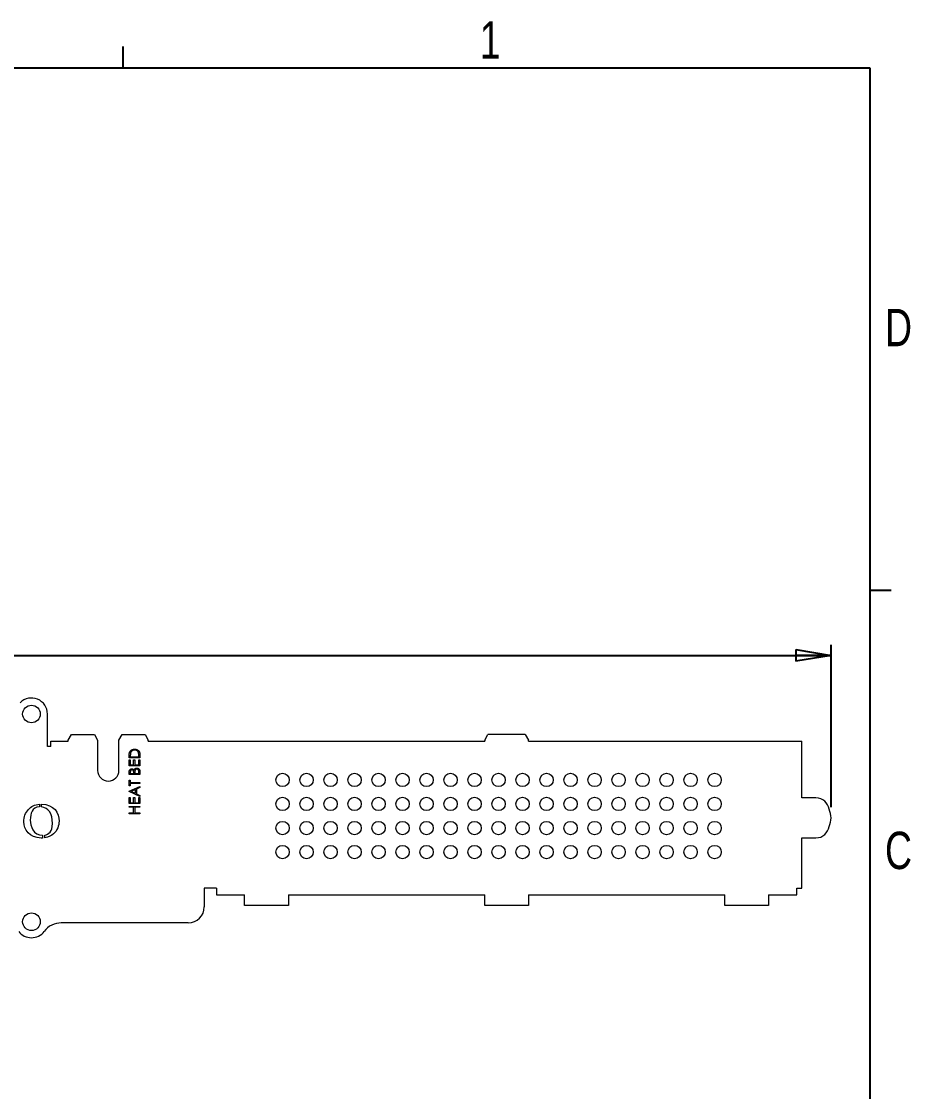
# Model space of a CAD drawing. Header units: millimetres. Extents: x 5 to 292, y 3 to 208.
# Drawn here: x 209 to 292.3, y 107 to 207.3 of the extents above; entities that cross this region are included whole.
import ezdxf

# ---------------------------------------------------------------- set-up
doc = ezdxf.new("R2010")
doc.units = ezdxf.units.MM
doc.layers.add('DIMENSIONS', color=179, linetype='Continuous')
doc.layers.add('FORMAT', color=7, linetype='Continuous')
doc.styles.add('SLDTEXTSTYLE1', font='TXT', dxfattribs={"width": 0.75})
doc.dimstyles.new('SLDDIMSTYLE1', dxfattribs={"dimtxt": 3.5, "dimasz": 3.302, "dimexe": 0, "dimexo": 0.0625, "dimgap": 0.875, "dimtad": 2, "dimlfac": 2, "dimrnd": 1e-09, "dimzin": 12, "dimdsep": 46, "dimtxsty": 'SLDTEXTSTYLE1', "dimblk1": 'CLOSED', "dimblk2": 'CLOSED', "dimsah": 1, "dimcen": 0.09, "dimadec": 0, "dimazin": 3, "dimtfac": 1, "dimtofl": 0, "dimtmove": 0, "dimatfit": 3, "dimldrblk": 'CLOSED', "dimfxl": 1, "dimfrac": 2, "dimtolj": 1, "dimtzin": 12, "dimarcsym": 0})

# ---------------------------------------------------------------- blocks, each defined once
blk = doc.blocks.new('_CLOSED')
at = {"color": 0, "linetype": 'ByBlock', "lineweight": -2}
for p, q in [((-1, 0.166667), (0, 0)), ((-1, 0.166667), (-1, -0.166667)), ((0, 0), (-1, -0.166667)), ((0, 0), (-1, 0))]:
    blk.add_line(p, q, dxfattribs=at)
blk = doc.blocks.new('_D_1')
at = {"layer": 'DIMENSIONS'}
for p, q in [((16.75, 136.7), (16.75, 148.92)), ((284.86, 133.7), (284.86, 148.92)), ((16.75, 147.92), (284.86, 147.92))]:
    blk.add_line(p, q, dxfattribs=at)
at = {"layer": 'DIMENSIONS', "xscale": 3.302, "yscale": 3.302}
for p, rotation in [((16.75, 147.92, -27.85), 180), ((284.86, 147.92, -27.85), 360)]:
    blk.add_blockref('_CLOSED', p, dxfattribs=dict(at, rotation=rotation))
at = {"layer": 'DIMENSIONS', "insert": (153.22, 152.43), "char_height": 3.5, "attachment_point": 1, "style": 'SLDTEXTSTYLE1'}
blk.add_mtext('536.22', dxfattribs=at)

msp = doc.modelspace()

# ---------------------------------------------------------------- linework, layer by layer
at = {"color": 7, "linetype": 'Continuous', "lineweight": 15}
for p, q in [((211.4168, 139.3991), (211.4168, 142.4311)), ((213.3668, 139.9795), (213.6668, 140.4991)), ((213.6668, 140.4991), (215.8168, 140.4991)), ((215.8168, 140.4991), (216.1168, 139.9795)), ((218.1168, 139.9795), (218.4168, 140.4991)), ((218.4168, 140.4991), (220.5668, 140.4991)), ((220.5668, 140.4991), (220.8668, 139.9795)), ((252.3988, 139.9795), (252.6988, 140.4991)), ((256.1988, 140.4991), (252.6988, 140.4991)), ((256.1988, 140.4991), (256.4988, 139.9795)), ((211.7168, 139.3991), (211.7168, 139.8991)), ((211.7168, 139.8991), (213.3668, 139.8991)), ((213.3668, 139.8991), (213.3668, 139.9795)), ((216.1168, 139.9795), (216.1168, 137.1491)), ((218.1168, 137.1491), (218.1168, 139.9795)), ((220.8668, 139.8991), (220.8668, 139.9795)), ((220.8668, 139.8991), (252.3988, 139.8991)), ((252.3988, 139.9795), (252.3988, 139.8991)), ((256.4988, 139.8991), (256.4988, 139.9795)), ((256.4988, 139.8991), (282.1238, 139.8991)), ((282.1238, 134.5741), (282.1238, 139.8991)), ((211.7168, 139.3991), (211.4168, 139.3991)), ((219.0773, 138.3157), (219.0773, 138.5176)), ((219.1799, 138.4758), (219.1799, 138.4054)), ((219.9748, 138.4054), (219.9748, 138.5202)), ((220.0773, 138.6256), (220.0773, 138.3157)), ((220.0773, 138.3157), (219.0773, 138.3157)), ((219.0773, 138.1362), (219.1799, 138.1362)), ((219.0773, 137.5721), (219.0773, 138.1362)), ((220.0773, 137.5721), (219.0773, 137.5721)), ((219.1799, 138.4054), (219.9748, 138.4054)), ((219.1799, 138.1362), (219.1799, 137.6619)), ((219.1799, 137.6619), (219.4876, 137.6619)), ((219.4876, 138.1362), (219.5901, 138.1362)), ((219.4876, 137.6619), (219.4876, 138.1362)), ((219.5901, 138.1362), (219.5901, 137.6619)), ((219.5901, 137.6619), (219.9748, 137.6619)), ((219.9748, 138.1362), (220.0773, 138.1362)), ((219.9748, 137.6619), (219.9748, 138.1362)), ((220.0773, 138.1362), (220.0773, 137.5721)), ((219.0773, 136.7772), (219.0773, 136.9724)), ((220.0773, 136.7772), (219.0773, 136.7772)), ((219.1799, 136.9888), (219.1799, 136.867)), ((219.1799, 136.867), (219.5004, 136.867)), ((219.5004, 136.867), (219.5004, 136.9273)), ((219.603, 136.9265), (219.603, 136.867)), ((219.603, 136.867), (219.9748, 136.867)), ((219.9748, 136.867), (219.9748, 136.9948)), ((220.0773, 137.0477), (220.0773, 136.7772)), ((219.0773, 136.2388), (219.1799, 136.2388)), ((219.0773, 135.7131), (219.0773, 136.2388)), ((219.1799, 135.7131), (219.0773, 135.7131)), ((219.0773, 135.1875), (220.0773, 135.649)), ((219.1799, 136.2388), (219.1799, 136.0208)), ((219.1799, 136.0208), (220.0773, 136.0208)), ((220.0773, 135.9311), (219.1799, 135.9311)), ((219.1799, 135.9311), (219.1799, 135.7131)), ((220.0773, 135.5515), (219.7568, 135.4036)), ((219.7568, 135.4036), (219.7568, 134.9503)), ((220.0773, 136.0208), (220.0773, 135.9311)), ((220.0773, 135.649), (220.0773, 135.5515)), ((219.0773, 135.1747), (219.0773, 135.1875)), ((220.0773, 134.7003), (219.0773, 135.1747)), ((219.0773, 134.5978), (219.1799, 134.5978)), ((219.0773, 134.0336), (219.0773, 134.5978)), ((219.1799, 134.5978), (219.1799, 134.1234)), ((219.6542, 135.3564), (219.2722, 135.1801)), ((219.2722, 135.1801), (219.6542, 134.999)), ((219.4876, 134.5978), (219.5901, 134.5978)), ((219.4876, 134.1234), (219.4876, 134.5978)), ((219.5901, 134.5978), (219.5901, 134.1234)), ((219.6542, 134.999), (219.6542, 135.3564)), ((219.7568, 134.9503), (220.0773, 134.7983)), ((219.9748, 134.5978), (220.0773, 134.5978)), ((219.9748, 134.1234), (219.9748, 134.5978)), ((220.0773, 134.7983), (220.0773, 134.7003)), ((220.0773, 134.5978), (220.0773, 134.0336)), ((283.4434, 134.5741), (282.1238, 134.5741)), ((210.6643, 133.977), (210.6643, 133.7239)), ((210.8524, 133.7197), (210.8524, 133.9858)), ((220.0773, 134.0336), (219.0773, 134.0336)), ((219.0773, 133.7772), (220.0773, 133.7772)), ((219.0773, 133.6875), (219.0773, 133.7772)), ((219.4876, 133.6875), (219.0773, 133.6875)), ((219.1799, 134.1234), (219.4876, 134.1234)), ((219.4876, 133.1747), (219.4876, 133.6875)), ((219.5901, 134.1234), (219.9748, 134.1234)), ((219.5901, 133.6875), (219.5901, 133.1747)), ((220.0773, 133.6875), (219.5901, 133.6875)), ((220.0773, 133.7772), (220.0773, 133.6875)), ((219.0773, 133.1747), (219.4876, 133.1747)), ((219.0773, 133.0849), (219.0773, 133.1747)), ((220.0773, 133.0849), (219.0773, 133.0849)), ((219.5901, 133.1747), (220.0773, 133.1747)), ((220.0773, 133.1747), (220.0773, 133.0849)), ((210.954, 131.0695), (210.954, 130.8119)), ((211.1635, 130.8326), (211.1635, 131.0875)), ((282.1238, 130.8241), (283.4434, 130.8241)), ((282.1238, 126.0991), (282.1238, 130.8241)), ((227.2488, 126.0991), (226.1168, 126.0991)), ((226.1168, 126.0991), (226.1168, 124.3579)), ((227.2488, 126.0991), (227.2488, 125.4991)), ((227.2488, 125.4991), (229.8988, 125.4991)), ((229.8988, 124.4991), (229.8988, 125.4991)), ((233.9988, 125.4991), (252.3988, 125.4991)), ((233.9988, 125.4991), (233.9988, 124.4991)), ((252.3988, 124.4991), (252.3988, 125.4991)), ((256.4988, 125.4991), (274.8988, 125.4991)), ((256.4988, 125.4991), (256.4988, 124.4991)), ((274.8988, 124.4991), (274.8988, 125.4991)), ((278.9988, 125.4991), (281.6488, 125.4991)), ((278.9988, 125.4991), (278.9988, 124.4991)), ((281.6488, 126.0991), (282.1238, 126.0991)), ((281.6488, 125.4991), (281.6488, 126.0991)), ((233.9988, 124.4991), (229.8988, 124.4991)), ((256.4988, 124.4991), (252.3988, 124.4991)), ((278.9988, 124.4991), (274.8988, 124.4991)), ((224.6168, 122.8579), (212.7099, 122.8579))]:
    msp.add_line(p, q, dxfattribs=at)
for centre, radius in [((209.9168, 142.4311), 0.8252), ((233.4488, 136.2491), 0.625), ((235.6988, 136.2491), 0.625), ((237.9488, 136.2491), 0.625), ((240.1988, 136.2491), 0.625), ((242.4488, 136.2491), 0.625), ((244.6988, 136.2491), 0.625), ((246.9488, 136.2491), 0.625), ((249.1988, 136.2491), 0.625), ((251.4488, 136.2491), 0.625), ((253.6988, 136.2491), 0.625), ((255.9488, 136.2491), 0.625), ((258.1988, 136.2491), 0.625), ((260.4488, 136.2491), 0.625), ((262.6988, 136.2491), 0.625), ((264.9488, 136.2491), 0.625), ((267.1988, 136.2491), 0.625), ((269.4488, 136.2491), 0.625), ((271.6988, 136.2491), 0.625), ((273.9488, 136.2491), 0.625), ((233.4488, 133.9991), 0.625), ((235.6988, 133.9991), 0.625), ((237.9488, 133.9991), 0.625), ((240.1988, 133.9991), 0.625), ((242.4488, 133.9991), 0.625), ((244.6988, 133.9991), 0.625), ((246.9488, 133.9991), 0.625), ((249.1988, 133.9991), 0.625), ((251.4488, 133.9991), 0.625), ((253.6988, 133.9991), 0.625), ((255.9488, 133.9991), 0.625), ((258.1988, 133.9991), 0.625), ((260.4488, 133.9991), 0.625), ((262.6988, 133.9991), 0.625), ((264.9488, 133.9991), 0.625), ((267.1988, 133.9991), 0.625), ((269.4488, 133.9991), 0.625), ((271.6988, 133.9991), 0.625), ((273.9488, 133.9991), 0.625), ((233.4488, 131.7491), 0.625), ((235.6988, 131.7491), 0.625), ((237.9488, 131.7491), 0.625), ((240.1988, 131.7491), 0.625), ((242.4488, 131.7491), 0.625), ((244.6988, 131.7491), 0.625), ((246.9488, 131.7491), 0.625), ((249.1988, 131.7491), 0.625), ((251.4488, 131.7491), 0.625), ((253.6988, 131.7491), 0.625), ((255.9488, 131.7491), 0.625), ((258.1988, 131.7491), 0.625), ((260.4488, 131.7491), 0.625), ((262.6988, 131.7491), 0.625), ((264.9488, 131.7491), 0.625), ((267.1988, 131.7491), 0.625), ((269.4488, 131.7491), 0.625), ((271.6988, 131.7491), 0.625), ((273.9488, 131.7491), 0.625), ((233.4488, 129.4991), 0.625), ((235.6988, 129.4991), 0.625), ((237.9488, 129.4991), 0.625), ((240.1988, 129.4991), 0.625), ((242.4488, 129.4991), 0.625), ((244.6988, 129.4991), 0.625), ((246.9488, 129.4991), 0.625), ((249.1988, 129.4991), 0.625), ((251.4488, 129.4991), 0.625), ((253.6988, 129.4991), 0.625), ((255.9488, 129.4991), 0.625), ((258.1988, 129.4991), 0.625), ((260.4488, 129.4991), 0.625), ((262.6988, 129.4991), 0.625), ((264.9488, 129.4991), 0.625), ((267.1988, 129.4991), 0.625), ((269.4488, 129.4991), 0.625), ((271.6988, 129.4991), 0.625), ((273.9488, 129.4991), 0.625), ((209.9168, 122.9671), 0.8252)]:
    msp.add_circle(centre, radius, dxfattribs=at)
for centre, radius, start, end in [((209.9168, 142.4311), 1.5, 0, 135.037058), ((217.1168, 137.1491), 1, 180, 360), ((283.4434, 133.3241), 1.25, 8.141341, 90), ((282.9808, 132.6991), 1.8797, 334.74318, 25.25682), ((283.4434, 132.0741), 1.25, 270, 351.858659), ((224.6168, 124.3579), 1.5, 270, 360), ((212.7099, 120.8579), 2, 90, 142.941534), ((209.9168, 122.9671), 1.5, 217.058466, 322.941534)]:
    msp.add_arc(centre, radius, start, end, dxfattribs=at)
for points, knots in [([(219.0773, 138.5176), (219.0774, 138.5352), (219.0777, 138.5691), (219.0792, 138.6181), (219.082, 138.6635), (219.086, 138.7051), (219.0909, 138.7429), (219.097, 138.777), (219.1043, 138.8074), (219.1105, 138.8261), (219.1134, 138.8349)], [0, 0, 0, 0, 0.16428922, 0.31740591, 0.45884361, 0.58936654, 0.70783132, 0.81577003, 0.9128799, 1, 1, 1, 1]), ([(219.1134, 138.8349), (219.1178, 138.8465), (219.1265, 138.8694), (219.1429, 138.902), (219.1616, 138.9326), (219.1824, 138.9615), (219.2061, 138.9881), (219.2315, 139.0132), (219.2597, 139.0359), (219.29, 139.0568), (219.3221, 139.0756), (219.3559, 139.0919), (219.3913, 139.1054), (219.4281, 139.1167), (219.4664, 139.1256), (219.5063, 139.1316), (219.5477, 139.1356), (219.5757, 139.136), (219.5899, 139.1362)], [0, 0, 0, 0, 0.06154497, 0.1216943, 0.18115486, 0.23987539, 0.29870194, 0.35764742, 0.41760484, 0.47849404, 0.54040705, 0.60234499, 0.66500433, 0.72855931, 0.79365054, 0.86053427, 0.92923596, 1, 1, 1, 1]), ([(219.2079, 138.783), (219.2056, 138.7747), (219.2007, 138.7568), (219.1953, 138.7277), (219.1906, 138.695), (219.1865, 138.6584), (219.1837, 138.6181), (219.1815, 138.5741), (219.18, 138.5262), (219.1799, 138.493), (219.1799, 138.4758)], [0, 0, 0, 0, 0.08431862, 0.17928451, 0.28658253, 0.40511148, 0.53559287, 0.67819021, 0.83297584, 1, 1, 1, 1]), ([(219.5897, 139.0465), (219.578, 139.0463), (219.5551, 139.046), (219.5214, 139.0424), (219.4889, 139.0371), (219.4578, 139.0295), (219.4279, 139.0197), (219.3994, 139.0075), (219.3719, 138.9936), (219.3462, 138.9771), (219.3219, 138.959), (219.2996, 138.9389), (219.2794, 138.9171), (219.2608, 138.8939), (219.2446, 138.8686), (219.2301, 138.8418), (219.2178, 138.8131), (219.2113, 138.7932), (219.2079, 138.783)], [0, 0, 0, 0, 0.07015118, 0.13781261, 0.20322625, 0.26717406, 0.330024, 0.39179427, 0.4530844, 0.51433391, 0.57499999, 0.63486548, 0.69411632, 0.75344162, 0.8131258, 0.87407969, 0.93600701, 1, 1, 1, 1]), ([(219.9493, 138.8061), (219.9461, 138.8152), (219.9397, 138.8333), (219.9282, 138.8592), (219.9144, 138.8834), (219.8992, 138.9063), (219.8818, 138.9276), (219.8628, 138.9474), (219.842, 138.9658), (219.8194, 138.9826), (219.7952, 138.9976), (219.7697, 139.0105), (219.743, 139.0219), (219.7148, 139.0309), (219.6853, 139.0379), (219.6546, 139.0428), (219.6226, 139.0459), (219.6008, 139.0463), (219.5897, 139.0465)], [0, 0, 0, 0, 0.0624145, 0.12333823, 0.18312454, 0.24178299, 0.30057888, 0.35968007, 0.41888164, 0.47953066, 0.54085054, 0.6023034, 0.66446321, 0.72780572, 0.79289481, 0.85967233, 0.9284644, 1, 1, 1, 1]), ([(219.5899, 139.1362), (219.6023, 139.136), (219.6267, 139.1357), (219.6626, 139.1325), (219.6974, 139.1279), (219.731, 139.1207), (219.7637, 139.112), (219.795, 139.1009), (219.8254, 139.0882), (219.8544, 139.0733), (219.8818, 139.057), (219.9077, 139.0394), (219.9317, 139.0207), (219.9537, 139.0007), (219.9739, 138.9795), (219.9923, 138.9572), (220.0086, 138.9335), (220.0235, 138.9086), (220.0365, 138.8819), (220.0475, 138.8527), (220.0566, 138.821), (220.0642, 138.7868), (220.0702, 138.7501), (220.0742, 138.7108), (220.077, 138.669), (220.0772, 138.6404), (220.0773, 138.6256)], [0, 0, 0, 0, 0.046080683, 0.0908068, 0.134295271, 0.177024386, 0.218822734, 0.260244116, 0.301079867, 0.341613894, 0.381583419, 0.420119591, 0.458074619, 0.494738488, 0.531194623, 0.566933698, 0.602712651, 0.638326606, 0.674853249, 0.713467371, 0.754441804, 0.797815361, 0.843989456, 0.89307157, 0.944963346, 1, 1, 1, 1]), ([(219.9748, 138.5202), (219.9747, 138.5367), (219.9745, 138.5684), (219.9734, 138.6141), (219.9714, 138.6557), (219.9687, 138.6935), (219.965, 138.7273), (219.961, 138.7572), (219.956, 138.7831), (219.9514, 138.7988), (219.9493, 138.8061)], [0, 0, 0, 0, 0.17190066, 0.33062793, 0.47554884, 0.60674619, 0.7250238, 0.82974239, 0.92132282, 1, 1, 1, 1]), ([(219.0773, 136.9724), (219.0774, 136.9819), (219.0775, 137.0004), (219.079, 137.0273), (219.081, 137.0525), (219.0843, 137.0761), (219.0882, 137.0979), (219.093, 137.118), (219.0987, 137.1365), (219.1078, 137.1585), (219.1214, 137.1836), (219.1413, 137.2108), (219.1658, 137.2341), (219.1933, 137.2541), (219.2237, 137.2701), (219.256, 137.2816), (219.29, 137.2889), (219.3133, 137.2897), (219.3251, 137.2901)], [0, 0, 0, 0, 0.0625941, 0.12132294, 0.17668014, 0.2283651, 0.27686845, 0.32187913, 0.36409863, 0.4033557, 0.47796795, 0.55053546, 0.62358446, 0.69817488, 0.77335367, 0.84728113, 0.92281834, 1, 1, 1, 1]), ([(219.3269, 137.2003), (219.3214, 137.2002), (219.3105, 137.1999), (219.2946, 137.1975), (219.2797, 137.1934), (219.2655, 137.1881), (219.2525, 137.1807), (219.2402, 137.172), (219.2291, 137.1616), (219.2187, 137.1496), (219.2095, 137.1359), (219.2014, 137.1204), (219.1949, 137.1029), (219.1892, 137.0838), (219.1852, 137.0626), (219.1819, 137.0397), (219.1802, 137.0148), (219.18, 136.9977), (219.1799, 136.9888)], [0, 0, 0, 0, 0.05700313, 0.11181787, 0.16440237, 0.2158698, 0.26684111, 0.31747896, 0.36990214, 0.42340045, 0.4797184, 0.5392415, 0.60243069, 0.67102955, 0.7444848, 0.82345397, 0.90874031, 1, 1, 1, 1]), ([(219.3251, 137.2901), (219.3362, 137.2897), (219.3579, 137.2891), (219.3896, 137.2833), (219.4198, 137.2741), (219.4484, 137.2613), (219.4747, 137.2447), (219.4989, 137.225), (219.52, 137.2013), (219.5319, 137.1835), (219.5379, 137.1745)], [0, 0, 0, 0, 0.13056911, 0.25658061, 0.38055162, 0.50362292, 0.62573932, 0.74754858, 0.87176612, 1, 1, 1, 1]), ([(219.5004, 136.9273), (219.5003, 136.9361), (219.5001, 136.9531), (219.4994, 136.9778), (219.4977, 137.0007), (219.4959, 137.0218), (219.493, 137.041), (219.4896, 137.0584), (219.486, 137.0741), (219.4798, 137.0923), (219.4707, 137.1128), (219.4566, 137.1348), (219.4397, 137.1542), (219.4203, 137.1705), (219.3989, 137.1839), (219.3759, 137.1932), (219.3518, 137.1995), (219.3353, 137.2), (219.3269, 137.2003)], [0, 0, 0, 0, 0.07230103, 0.13970033, 0.20228851, 0.26059953, 0.31319033, 0.36173893, 0.40570648, 0.44553998, 0.51883196, 0.58977824, 0.65886748, 0.72843048, 0.7972827, 0.86481538, 0.93136375, 1, 1, 1, 1]), ([(219.5379, 137.1745), (219.5422, 137.1858), (219.5506, 137.2076), (219.5653, 137.2375), (219.5814, 137.2632), (219.5989, 137.2851), (219.6178, 137.3037), (219.6383, 137.32), (219.6607, 137.334), (219.6849, 137.3459), (219.7104, 137.3552), (219.7371, 137.3621), (219.765, 137.3661), (219.7839, 137.3667), (219.7935, 137.367)], [0, 0, 0, 0, 0.10605749, 0.20291426, 0.29030017, 0.37022257, 0.44638372, 0.5213969, 0.59829108, 0.67614247, 0.7555287, 0.83488717, 0.91664605, 1, 1, 1, 1]), ([(219.6148, 137.1136), (219.6138, 137.1087), (219.6117, 137.0982), (219.6094, 137.081), (219.6074, 137.0613), (219.6059, 137.0392), (219.6044, 137.0146), (219.6038, 136.9874), (219.603, 136.9577), (219.603, 136.9372), (219.603, 136.9265)], [0, 0, 0, 0, 0.07930649, 0.17195282, 0.27705651, 0.39473058, 0.52617732, 0.67134477, 0.82928526, 1, 1, 1, 1]), ([(219.7935, 137.2772), (219.7882, 137.2772), (219.7777, 137.277), (219.7623, 137.2746), (219.7474, 137.2712), (219.7329, 137.2668), (219.7191, 137.2603), (219.7058, 137.2528), (219.6928, 137.2439), (219.6765, 137.2301), (219.6577, 137.2101), (219.6392, 137.1816), (219.6244, 137.1492), (219.618, 137.1257), (219.6148, 137.1136)], [0, 0, 0, 0, 0.0602874, 0.11960235, 0.17750337, 0.23514266, 0.29213259, 0.35087121, 0.41009786, 0.47073152, 0.5948287, 0.72257882, 0.85669139, 1, 1, 1, 1]), ([(219.7935, 137.367), (219.8032, 137.3667), (219.8224, 137.3662), (219.8507, 137.3621), (219.8776, 137.3552), (219.9035, 137.3458), (219.9283, 137.3335), (219.9519, 137.3185), (219.9742, 137.3006), (219.9955, 137.2805), (220.0146, 137.2579), (220.0316, 137.2335), (220.0456, 137.2069), (220.0573, 137.1787), (220.0663, 137.1486), (220.0726, 137.1166), (220.0768, 137.0828), (220.0771, 137.0596), (220.0773, 137.0477)], [0, 0, 0, 0, 0.061160277, 0.120334558, 0.178180255, 0.235235126, 0.292682961, 0.351186248, 0.41045661, 0.471719854, 0.533761203, 0.595739024, 0.657887515, 0.72129518, 0.786822515, 0.854686154, 0.925477986, 1, 1, 1, 1]), ([(219.9748, 136.9948), (219.9746, 137.0039), (219.9744, 137.0216), (219.9737, 137.047), (219.9722, 137.0706), (219.9697, 137.0922), (219.967, 137.1121), (219.9634, 137.13), (219.9593, 137.1461), (219.9529, 137.1648), (219.943, 137.1858), (219.9281, 137.2084), (219.9102, 137.2285), (219.8896, 137.2456), (219.8672, 137.2596), (219.8435, 137.2698), (219.8188, 137.2761), (219.8019, 137.2769), (219.7935, 137.2772)], [0, 0, 0, 0, 0.072502489, 0.139738989, 0.201795135, 0.259821934, 0.312205989, 0.360773434, 0.404540343, 0.443698099, 0.516840794, 0.587874336, 0.657965418, 0.728969389, 0.79930772, 0.866635778, 0.933116329, 1, 1, 1, 1])]:
    msp.add_open_spline(points, degree=3, knots=knots, dxfattribs=at)
for points in [[(209.1943, 132.3332), (209.1943, 132.779), (209.3535, 133.1855), (209.6325, 133.4911)], [(209.6325, 133.4911), (209.8837, 133.757), (210.2354, 133.9364), (210.6643, 133.977)], [(210.6643, 133.7239), (209.973, 133.6914), (209.8048, 133.1041), (209.8048, 132.4924)], [(210.8524, 133.9858), (212.0482, 133.9858), (212.4981, 133.1349), (212.4981, 132.3966)], [(211.8887, 132.1623), (211.8887, 133.1422), (211.5013, 133.6612), (210.8524, 133.7197)], [(209.8048, 132.4924), (209.8048, 131.9336), (210.0842, 131.0695), (210.954, 131.0695)], [(212.4981, 132.3966), (212.4981, 131.9652), (212.3462, 131.5143), (211.9903, 131.2029)], [(210.8396, 130.8091), (209.7283, 130.8091), (209.1943, 131.6094), (209.1943, 132.3332)], [(211.1635, 131.0875), (211.5188, 131.1514), (211.8887, 131.4054), (211.8887, 132.1623)], [(210.954, 130.8119), (210.9166, 130.81), (210.8785, 130.8091), (210.8396, 130.8091)], [(211.9903, 131.2029), (211.7846, 131.0205), (211.5096, 130.8848), (211.1635, 130.8326)]]:
    msp.add_open_spline(points, degree=3, dxfattribs=at)
at = {"layer": 'FORMAT'}
for p, q in [((218.5, 203), (218.5, 205)), ((8.5, 203), (288.5, 203)), ((288.5, 203), (288.5, 7)), ((290.5, 154), (288.5, 154))]:
    msp.add_line(p, q, dxfattribs=at)

# ---------------------------------------------------------------- texts
at = {"layer": 'FORMAT', "char_height": 3.5, "attachment_point": 1, "style": 'SLDTEXTSTYLE1'}
for s, insert in [('1', (251.9353, 207.3426)), ('D', (289.9123, 180.4023)), ('C', (289.9123, 131.4023))]:
    msp.add_mtext(s, dxfattribs=dict(at, insert=insert))

# ---------------------------------------------------------------- dimensions: what is measured, and where the dimension line sits
at = {"layer": 'DIMENSIONS'}
dim = msp.add_linear_dim(base=(284.8605, 147.9168), p1=(16.7529, 135.6991), p2=(284.8605, 132.6991), dimstyle='SLDDIMSTYLE1', dxfattribs=at)
dim.commit()
dim.dimension.update_dxf_attribs({"geometry": '_D_1', "text_midpoint": (160.3296, 147.9168), "dimtype": 160})

doc.saveas('drawing.dxf')
